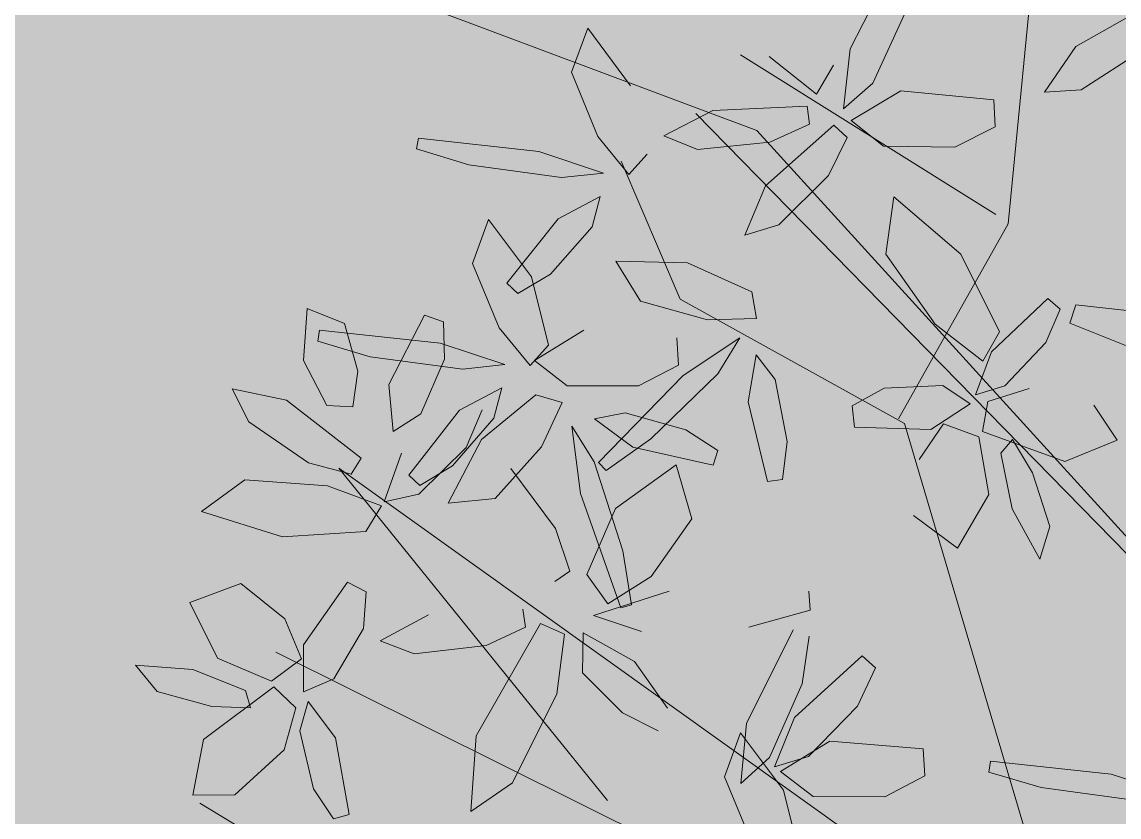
# Model space of a CAD drawing. Header units: inches. Extents: x 218980 to 233865, y 587194 to 599270.
# Drawn here: x 219147.164 to 219151.592, y 587366.149 to 587369.357 of the extents above; entities that cross this region are included whole.
import ezdxf

# ---------------------------------------------------------------- set-up
doc = ezdxf.new("R2010")
doc.units = ezdxf.units.IN
doc.header["$MEASUREMENT"] = 0
doc.linetypes.add('01', pattern=[0])
doc.layers.get('0').update_dxf_attribs({"lineweight": 0})
doc.layers.add('Minor Contour', color=250, linetype='Continuous', lineweight=0)
doc.layers.add('Proposed Urban Design', color=250, linetype='Continuous', lineweight=0)
doc.layers.add('Open Space Within Settlement Passive', color=7, linetype='01', lineweight=0, true_color=0xcbe279)

# ---------------------------------------------------------------- blocks, each defined once
blk = doc.blocks.new('tree2')
at = {"color": 44}
for p, q in [((325196.3759, 3048396.0655), (325196.4914, 3048397.2412)), ((325196.3265, 3048396.1031), (325195.2963, 3048396.7475)), ((325197.4634, 3048394.1139), (325195.1158, 3048396.5105)), ((325195.0532, 3048395.7627), (325194.8141, 3048396.3192)), ((325195.9332, 3048395.2795), (325196.3759, 3048396.0655)), ((325195.9579, 3048395.2607), (325195.0532, 3048395.7627)), ((325196.5911, 3048393.1216), (325195.9579, 3048395.2607)), ((325193.6755, 3048395.0805), (325196.3806, 3048393.1483)), ((325194.7601, 3048393.7395), (325193.6755, 3048395.0805)), ((325195.5435, 3048393.2831), (325193.4217, 3048394.3377)), ((325194.6093, 3048392.8247), (325193.1144, 3048393.7294))]:
    blk.add_line(p, q, dxfattribs=at)
at = {"color": 60}
for p, q in [((325195.7385, 3048396.772), (325195.9326, 3048397.1479)), ((325196.6492, 3048396.781), (325196.981, 3048396.9684)), ((325195.9665, 3048396.9295), (325195.8305, 3048396.634)), ((325194.6803, 3048396.8552), (325194.6144, 3048396.6777)), ((325194.8528, 3048396.6228), (325194.6803, 3048396.8552)), ((325196.5224, 3048396.597), (325196.6492, 3048396.781)), ((325195.4126, 3048396.7405), (325195.6024, 3048396.5887)), ((325195.7123, 3048396.5302), (325195.7385, 3048396.772)), ((325196.9171, 3048396.7651), (325196.6708, 3048396.6071)), ((325195.6024, 3048396.5887), (325195.6709, 3048396.7059)), ((325194.6144, 3048396.6777), (325194.7212, 3048396.4182)), ((325195.8305, 3048396.634), (325195.7123, 3048396.5302)), ((325195.743, 3048396.4829), (325195.9437, 3048396.6027)), ((325195.9437, 3048396.6027), (325196.3188, 3048396.5666)), ((325196.6708, 3048396.6071), (325196.5224, 3048396.597)), ((325196.3188, 3048396.5666), (325196.3242, 3048396.4569)), ((325194.9872, 3048396.4205), (325195.1844, 3048396.5226)), ((325195.1844, 3048396.5226), (325195.5648, 3048396.5403)), ((325195.5648, 3048396.5403), (325195.5752, 3048396.4679)), ((325195.3974, 3048396.2195), (325195.6731, 3048396.4642)), ((325195.5752, 3048396.4679), (325195.4144, 3048396.3952)), ((325195.6731, 3048396.4642), (325195.7268, 3048396.4146)), ((325195.8732, 3048396.3794), (325195.743, 3048396.4829)), ((325195.1233, 3048396.3661), (325194.9872, 3048396.4205)), ((325196.3242, 3048396.4569), (325196.1613, 3048396.375)), ((325193.9965, 3048396.4123), (325193.9895, 3048396.3682)), ((325194.483, 3048396.3574), (325193.9965, 3048396.4123)), ((325194.7212, 3048396.4182), (325194.8461, 3048396.2657)), ((325195.4144, 3048396.3952), (325195.1233, 3048396.3661)), ((325195.7268, 3048396.4146), (325195.6516, 3048396.2608)), ((325196.1613, 3048396.375), (325195.8732, 3048396.3794)), ((325193.9895, 3048396.3682), (325194.2006, 3048396.3042)), ((325194.7432, 3048396.2708), (325194.483, 3048396.3574)), ((325194.8461, 3048396.2657), (325194.9198, 3048396.347)), ((325194.2006, 3048396.3042), (325194.5743, 3048396.2524)), ((325194.5743, 3048396.2524), (325194.7432, 3048396.2708)), ((325195.6516, 3048396.2608), (325195.4506, 3048396.0615)), ((325195.3135, 3048396.0209), (325195.3974, 3048396.2195)), ((325194.7304, 3048396.1766), (325194.5601, 3048396.0865)), ((325194.6981, 3048396.0543), (325194.7304, 3048396.1766)), ((325195.9147, 3048396.1755), (325195.8832, 3048395.9438)), ((325196.1856, 3048395.9434), (325195.9147, 3048396.1755)), ((325194.2793, 3048396.0833), (325194.2143, 3048395.9054)), ((325194.453, 3048395.8518), (325194.2793, 3048396.0833)), ((325194.5601, 3048396.0865), (325194.3539, 3048395.8266)), ((325194.5297, 3048395.8629), (325194.6981, 3048396.0543)), ((325195.4506, 3048396.0615), (325195.3135, 3048396.0209)), ((325195.8832, 3048395.9438), (325196.0822, 3048395.6611)), ((325196.3409, 3048395.63), (325196.1856, 3048395.9434)), ((325194.2143, 3048395.9054), (325194.3224, 3048395.6465)), ((325194.7937, 3048395.9153), (325194.8934, 3048395.7543)), ((325195.083, 3048395.9089), (325194.7937, 3048395.9153)), ((325195.3418, 3048395.7924), (325195.083, 3048395.9089)), ((325194.3981, 3048395.7844), (325194.5297, 3048395.8629)), ((325194.5213, 3048395.5764), (325194.453, 3048395.8518)), ((325194.3539, 3048395.8266), (325194.3981, 3048395.7844)), ((325195.3608, 3048395.6843), (325195.3418, 3048395.7924)), ((325196.3085, 3048395.5494), (325196.5367, 3048395.7644)), ((325196.5367, 3048395.7644), (325196.5861, 3048395.7219)), ((325193.5328, 3048395.5142), (325193.548, 3048395.7251)), ((325193.548, 3048395.7251), (325193.6983, 3048395.6643)), ((325194.8934, 3048395.7543), (325195.1637, 3048395.6794)), ((325196.5861, 3048395.7219), (325196.5282, 3048395.5877)), ((325196.6249, 3048395.6659), (325196.6488, 3048395.7394)), ((325196.6488, 3048395.7394), (325196.9041, 3048395.7109)), ((325193.8771, 3048395.4186), (325194.0211, 3048395.6979)), ((325194.0211, 3048395.6979), (325194.0976, 3048395.6702)), ((325194.0976, 3048395.6702), (325194.1016, 3048395.5206)), ((325195.1637, 3048395.6794), (325195.3608, 3048395.6843)), ((325193.5977, 3048395.6368), (325193.5909, 3048395.5927)), ((325194.0846, 3048395.5845), (325193.5977, 3048395.6368)), ((325193.6983, 3048395.6643), (325193.7515, 3048395.4724)), ((325194.3224, 3048395.6465), (325194.4481, 3048395.4947)), ((325194.4649, 3048395.5142), (325194.6639, 3048395.6367)), ((325196.0822, 3048395.6611), (325196.274, 3048395.512)), ((325196.274, 3048395.512), (325196.3409, 3048395.63)), ((325197.1483, 3048395.4554), (325196.6249, 3048395.6659)), ((325193.5909, 3048395.5927), (325193.8025, 3048395.5298)), ((325194.3452, 3048395.4992), (325194.0846, 3048395.5845)), ((325195.0395, 3048395.6058), (325195.0464, 3048395.4962)), ((325195.2936, 3048395.6063), (325195.0655, 3048395.454)), ((325195.2044, 3048395.4616), (325195.2936, 3048395.6063)), ((325196.5282, 3048395.5877), (325196.3628, 3048395.4128)), ((325194.4481, 3048395.4947), (325194.5213, 3048395.5764)), ((325195.3601, 3048395.5383), (325195.3267, 3048395.3486)), ((325195.4368, 3048395.4378), (325195.3601, 3048395.5383)), ((325196.2452, 3048395.3762), (325196.3085, 3048395.5494)), ((325193.6275, 3048395.3338), (325193.5328, 3048395.5142)), ((325193.8025, 3048395.5298), (325194.1763, 3048395.48)), ((325194.1016, 3048395.5206), (325194.007, 3048395.2994)), ((325194.1763, 3048395.48), (325194.3452, 3048395.4992)), ((325194.5966, 3048395.4124), (325194.4649, 3048395.5142)), ((325195.0464, 3048395.4962), (325194.8847, 3048395.412)), ((325193.7515, 3048395.4724), (325193.732, 3048395.328)), ((325195.0655, 3048395.454), (325194.7235, 3048395.1036)), ((325194.9342, 3048395.1985), (325195.2044, 3048395.4616)), ((325193.895, 3048395.2288), (325193.8771, 3048395.4186)), ((325194.3329, 3048395.405), (325194.163, 3048395.314)), ((325194.3013, 3048395.2825), (325194.3329, 3048395.405)), ((325194.8847, 3048395.412), (325194.5966, 3048395.4124)), ((325195.4846, 3048395.1874), (325195.4368, 3048395.4378)), ((325195.7467, 3048395.3313), (325195.8764, 3048395.403)), ((325195.8764, 3048395.403), (325196.1124, 3048395.414)), ((325196.1124, 3048395.414), (325196.2234, 3048395.34)), ((325196.3628, 3048395.4128), (325196.2452, 3048395.3762)), ((325196.2938, 3048395.3488), (325196.4617, 3048395.4021)), ((325193.2457, 3048395.4002), (325193.4644, 3048395.3546)), ((325193.3125, 3048395.2673), (325193.2457, 3048395.4002)), ((325194.4707, 3048395.3764), (325194.2515, 3048395.1961)), ((325194.576, 3048395.3454), (325194.4707, 3048395.3764)), ((325193.4644, 3048395.3546), (325193.7656, 3048395.1212)), ((325193.732, 3048395.328), (325193.6275, 3048395.3338)), ((325194.163, 3048395.314), (325193.9582, 3048395.0529)), ((325194.2542, 3048395.3162), (325194.1893, 3048395.1644)), ((325194.493, 3048395.1666), (325194.576, 3048395.3454)), ((325195.3267, 3048395.3486), (325195.4053, 3048395.0262)), ((325195.7559, 3048395.2464), (325195.7467, 3048395.3313)), ((325196.2234, 3048395.34), (325196.0644, 3048395.2369)), ((325196.2722, 3048395.2286), (325196.2938, 3048395.3488)), ((325196.7226, 3048395.3343), (325196.816, 3048395.1935)), ((325194.007, 3048395.2994), (325193.895, 3048395.2288)), ((325194.1339, 3048395.0902), (325194.3013, 3048395.2825)), ((325194.8307, 3048395.3041), (325194.7065, 3048395.28)), ((325194.7065, 3048395.28), (325194.8617, 3048395.1658)), ((325195.0763, 3048395.2357), (325194.8307, 3048395.3041)), ((325193.5535, 3048395.1014), (325193.3125, 3048395.2673)), ((325194.6161, 3048395.2505), (325194.6513, 3048394.9786)), ((325194.7062, 3048395.1064), (325194.6161, 3048395.2505)), ((325195.2042, 3048395.1513), (325195.0763, 3048395.2357)), ((325196.0644, 3048395.2369), (325195.7559, 3048395.2464)), ((325196.0168, 3048395.1157), (325196.116, 3048395.2598)), ((325196.116, 3048395.2598), (325196.2578, 3048395.2075)), ((325196.6046, 3048395.1074), (325196.2722, 3048395.2286)), ((325194.2515, 3048395.1961), (325194.1173, 3048394.9397)), ((325194.754, 3048395.071), (325194.9342, 3048395.1985)), ((325195.4657, 3048395.0353), (325195.4846, 3048395.1874)), ((325196.2578, 3048395.2075), (325196.2989, 3048394.9747)), ((325196.3933, 3048395.1962), (325196.3468, 3048395.1408)), ((325196.4745, 3048395.0617), (325196.3933, 3048395.1962)), ((325196.816, 3048395.1935), (325196.6046, 3048395.1074)), ((325193.8588, 3048394.9443), (325193.929, 3048395.1414)), ((325194.1893, 3048395.1644), (325193.9977, 3048394.9755)), ((325194.3058, 3048394.9576), (325194.493, 3048395.1666)), ((325194.8617, 3048395.1658), (325195.1855, 3048395.0932)), ((325195.1855, 3048395.0932), (325195.2042, 3048395.1513)), ((325196.3468, 3048395.1408), (325196.3919, 3048394.9161)), ((325193.7247, 3048395.0557), (325193.5535, 3048395.1014)), ((325193.7656, 3048395.1212), (325193.7247, 3048395.0557)), ((325194.822, 3048394.7474), (325194.7062, 3048395.1064)), ((325194.7235, 3048395.1036), (325194.754, 3048395.071)), ((325194.7923, 3048394.9181), (325195.0367, 3048395.0939)), ((325195.0367, 3048395.0939), (325195.0999, 3048394.8764)), ((325193.9582, 3048395.0529), (325194.0026, 3048395.011)), ((325194.0026, 3048395.011), (325194.1339, 3048395.0902)), ((325194.5495, 3048394.8367), (325194.3696, 3048395.079)), ((325196.5449, 3048394.8452), (325196.4745, 3048395.0617)), ((325193.1213, 3048394.9063), (325193.2968, 3048395.0339)), ((325193.2968, 3048395.0339), (325193.6292, 3048395.0087)), ((325193.6292, 3048395.0087), (325193.848, 3048394.9291)), ((325195.4053, 3048395.0262), (325195.4657, 3048395.0353)), ((325193.9977, 3048394.9755), (325193.8588, 3048394.9443)), ((325194.6513, 3048394.9786), (325194.8135, 3048394.5166)), ((325196.2989, 3048394.9747), (325196.1724, 3048394.7583)), ((325193.848, 3048394.9291), (325193.7839, 3048394.8253)), ((325194.1173, 3048394.9397), (325194.3058, 3048394.9576)), ((325194.6765, 3048394.6514), (325194.7923, 3048394.9181)), ((325196.3919, 3048394.9161), (325196.5042, 3048394.7132)), ((325193.4479, 3048394.8036), (325193.1213, 3048394.9063)), ((325195.0999, 3048394.8764), (325194.9356, 3048394.644)), ((325196.1724, 3048394.7583), (325195.9947, 3048394.8891)), ((325193.7839, 3048394.8253), (325193.4479, 3048394.8036)), ((325194.6073, 3048394.6646), (325194.5495, 3048394.8367)), ((325196.5042, 3048394.7132), (325196.5449, 3048394.8452)), ((325194.8563, 3048394.5294), (325194.822, 3048394.7474)), ((325194.5469, 3048394.6234), (325194.6073, 3048394.6646)), ((325194.7604, 3048394.5335), (325194.6765, 3048394.6514)), ((325193.0737, 3048394.5385), (325193.2803, 3048394.6158)), ((325193.2803, 3048394.6158), (325193.4579, 3048394.4734)), ((325193.5335, 3048394.3673), (325193.71, 3048394.6205)), ((325193.71, 3048394.6205), (325193.7862, 3048394.5817)), ((325194.9356, 3048394.644), (325194.7604, 3048394.5335)), ((325193.7862, 3048394.5817), (325193.7753, 3048394.4339)), ((325194.7028, 3048394.4861), (325195.0081, 3048394.5844)), ((325195.5722, 3048394.5845), (325195.5775, 3048394.5074)), ((325193.1857, 3048394.3143), (325193.0737, 3048394.5385)), ((325194.8135, 3048394.5166), (325194.8563, 3048394.5294)), ((325193.4579, 3048394.4734), (325193.5244, 3048394.3116)), ((325193.8419, 3048394.3842), (325194.0377, 3048394.489)), ((325194.4178, 3048394.5119), (325194.4292, 3048394.4397)), ((325194.8963, 3048394.4219), (325194.7028, 3048394.4861)), ((325195.5775, 3048394.5074), (325195.3301, 3048394.4385)), ((325193.7753, 3048394.4339), (325193.6555, 3048394.2303)), ((325194.2293, 3048394.0011), (325194.4891, 3048394.4542)), ((325194.4292, 3048394.4397), (325194.2694, 3048394.3648)), ((325194.4891, 3048394.4542), (325194.5857, 3048394.4111)), ((325195.3199, 3048394.0501), (325195.5088, 3048394.4286)), ((325193.9788, 3048394.3316), (325193.8419, 3048394.3842)), ((325194.5857, 3048394.4111), (325194.5558, 3048394.17)), ((325194.6618, 3048394.4164), (325194.6591, 3048394.2545)), ((325194.868, 3048394.3006), (325194.6618, 3048394.4164)), ((325195.5729, 3048394.4029), (325195.5457, 3048394.2107)), ((325193.5328, 3048394.1778), (325193.5335, 3048394.3673)), ((325194.2694, 3048394.3648), (325193.9788, 3048394.3316)), ((325193.4031, 3048394.2215), (325193.1857, 3048394.3143)), ((325193.5244, 3048394.3116), (325193.4031, 3048394.2215)), ((325195.0011, 3048394.1118), (325194.868, 3048394.3006)), ((325195.5148, 3048394.075), (325195.787, 3048394.3236)), ((325195.787, 3048394.3236), (325195.8414, 3048394.2747)), ((325192.8545, 3048394.2853), (325192.9428, 3048394.1791)), ((325193.0858, 3048394.2684), (325192.8545, 3048394.2853)), ((325193.2986, 3048394.1833), (325193.0858, 3048394.2684)), ((325194.6591, 3048394.2545), (325194.8199, 3048394.0932)), ((325195.8414, 3048394.2747), (325195.7684, 3048394.1199)), ((325193.6555, 3048394.2303), (325193.5328, 3048394.1778)), ((325195.5457, 3048394.2107), (325195.4138, 3048393.9134)), ((325192.9428, 3048394.1791), (325193.1625, 3048394.1197)), ((325193.1297, 3048393.9857), (325193.4129, 3048394.1978)), ((325193.3196, 3048394.1141), (325193.2986, 3048394.1833)), ((325193.4129, 3048394.1978), (325193.5017, 3048394.114)), ((325194.5558, 3048394.17), (325194.3762, 3048393.8115)), ((325193.1625, 3048394.1197), (325193.3196, 3048394.1141)), ((325193.5176, 3048394.0213), (325193.5512, 3048394.1398)), ((325193.5512, 3048394.1398), (325193.6616, 3048393.9921)), ((325195.7684, 3048394.1199), (325195.5702, 3048393.9178)), ((325193.5017, 3048394.114), (325193.4546, 3048393.9443)), ((325194.8199, 3048394.0932), (325194.9647, 3048394.0215)), ((325195.4336, 3048393.8753), (325195.5148, 3048394.075)), ((325195.2971, 3048393.8079), (325195.3199, 3048394.0501)), ((325193.0862, 3048393.7617), (325193.1297, 3048393.9857)), ((325193.5737, 3048393.7872), (325193.5176, 3048394.0213)), ((325193.6616, 3048393.9921), (325193.717, 3048393.6834)), ((325194.2086, 3048393.6956), (325194.2293, 3048394.0011)), ((325195.2966, 3048394.0127), (325195.2317, 3048393.8348)), ((325195.4704, 3048393.7813), (325195.2966, 3048394.0127)), ((325193.4546, 3048393.9443), (325193.2553, 3048393.7629)), ((325195.4583, 3048393.8574), (325195.6573, 3048393.9799)), ((325195.6573, 3048393.9799), (325196.0329, 3048393.949)), ((325196.0329, 3048393.949), (325196.0398, 3048393.8394)), ((325195.4138, 3048393.9134), (325195.2971, 3048393.8079)), ((325195.5702, 3048393.9178), (325195.4336, 3048393.8753)), ((325196.3047, 3048393.8987), (325196.2979, 3048393.8546)), ((325196.7915, 3048393.8464), (325196.3047, 3048393.8987)), ((325195.59, 3048393.7556), (325195.4583, 3048393.8574)), ((325196.2979, 3048393.8546), (325196.5094, 3048393.7917)), ((325194.3762, 3048393.8115), (325194.2086, 3048393.6956)), ((325195.2317, 3048393.8348), (325195.3398, 3048393.576)), ((325196.0398, 3048393.8394), (325195.8781, 3048393.7552)), ((325193.2553, 3048393.7629), (325193.0862, 3048393.7617)), ((325193.6544, 3048393.6654), (325193.5737, 3048393.7872)), ((325195.5387, 3048393.5058), (325195.4704, 3048393.7813)), ((325196.5094, 3048393.7917), (325196.8833, 3048393.7419)), ((325195.8781, 3048393.7552), (325195.59, 3048393.7556)), ((325193.717, 3048393.6834), (325193.6544, 3048393.6654))]:
    blk.add_line(p, q, dxfattribs=at)
at = {"color": 62}
blk.add_line((325197.0521, 3048393.7611), (325196.7915, 3048393.8464), dxfattribs=at)

msp = doc.modelspace()

# ---------------------------------------------------------------- hatches: boundary and pattern name
at = {"layer": 'Open Space Within Settlement Passive'}
h = msp.add_hatch(color=256, dxfattribs=at)
h.dxf.hatch_style = 1
edge = h.paths.add_edge_path()
edge.add_line((219140.1813, 587431.4932), (219143.0784, 587435.3559))
edge.add_line((219143.0784, 587435.3559), (219151.218, 587438.253))
edge.add_line((219151.218, 587438.253), (219159.3576, 587437.5632))
edge.add_line((219159.3576, 587437.5632), (219166.2556, 587437.0114))
edge.add_line((219166.2556, 587437.0114), (219169.4286, 587436.1837))
edge.add_line((219169.4286, 587436.1837), (219170.8082, 587435.08))
edge.add_line((219170.8082, 587435.08), (219170.9462, 587433.5625))
edge.add_line((219170.9462, 587433.5625), (219170.1184, 587432.183))
edge.add_line((219170.1184, 587432.183), (219173.6324, 587427.9175))
edge.add_line((219173.6324, 587427.9175), (219176.1502, 587431.8983))
edge.add_line((219176.1502, 587431.8983), (219176.6111, 587433.0469))
edge.add_spline(control_points=[(219176.6111, 587433.0469), (219176.3613, 587433.1191), (219175.6676, 587433.3195), (219174.1382, 587433.4716), (219172.0815, 587434.0898), (219171.3911, 587437.305), (219165.4199, 587437.5801), (219159.6056, 587438.2803), (219153.4487, 587438.9147), (219148.6198, 587438.209), (219145.1139, 587436.5719), (219141.5704, 587435.7533), (219137.4173, 587435.9902), (219133.079, 587433.239), (219127.956, 587431.3273), (219123.2153, 587429.6453), (219119.0486, 587426.1485), (219118.4458, 587422.5345), (219118.2646, 587420.3876)], knot_values=[1.689723, 1.689723, 1.689723, 1.689723, 2.465795, 3.84489, 6.409217, 8.035211, 12.713169, 20.89333, 27.373534, 30.788262, 35.429791, 38.892399, 41.604678, 47.675557, 53.577853, 58.134193, 62.766609, 68.949421, 68.949421, 68.949421, 68.949421], degree=3, periodic=0)
edge.add_arc((219113.1803, 587420.797), 5.1008, 329.1527, 355.3962, ccw=False)
edge.add_spline(control_points=[(219117.5595, 587418.1816), (219117.311, 587417.9981), (219117.0592, 587417.8148), (219115.6155, 587416.7779), (219114.3612, 587415.9315), (219113.0734, 587415.1182)], knot_values=[62.991537, 62.991537, 62.991537, 62.991537, 63.687297, 63.687297, 66.933803, 66.933803, 66.933803, 66.933803], degree=3, periodic=0)
edge.add_line((219113.0734, 587415.1182), (219108.8316, 587410.2457))
edge.add_line((219108.8316, 587410.2457), (219121.3858, 587418.3851))
edge.add_line((219121.3858, 587418.3851), (219131.043, 587423.2135))
edge.add_line((219131.043, 587423.2135), (219134.492, 587425.6967))
edge.add_line((219134.492, 587425.6967), (219140.1813, 587431.4932))
h.paths.add_polyline_path([(219167.2951, 587417.8975), (219173.6324, 587427.9175), (219170.1184, 587432.183), (219163.4964, 587430.1136), (219154.9429, 587426.8027), (219154.529, 587426.8027), (219150.3903, 587423.0779), (219146.6654, 587418.9392), (219143.3543, 587412.5933), (219140.8711, 587407.7648), (219135.2147, 587395.7627), (219132.4555, 587386.1058), (219131.9037, 587381.6912), (219131.076, 587374.3796), (219131.076, 587366.6541), (219131.9848, 587356.7714), (219166.1553, 587359.2846), (219162.8952, 587373.5746), (219158.7677, 587371.9078, -0.088747), (219150.1499, 587370.0999), (219140.8439, 587369.823), (219139.516, 587379.6903), (219140.486, 587385.3884), (219147.8816, 587387.207), (219154.8229, 587390.2764), (219147.9853, 587398.8492), (219158.4472, 587408.2903)])

# ---------------------------------------------------------------- linework, layer by layer
at = {"layer": 'Minor Contour'}
msp.add_lwpolyline([(219116.92, 587353.112), (219122.227, 587357.414), (219124.6693, 587360.741), (219127.2901, 587364.0132), (219129.659, 587367.1344), (219133.3887, 587369.6011), (219137.0651, 587370.5282), (219141.0024, 587369.8132), (219144.282, 587369.879), (219147.5526, 587369.8847), (219150.1298, 587368.9194), (219152.6353, 587366.1666), (219155.6778, 587365.7375), (219158.3981, 587366.0951), (219162.769, 587367.558), (219162.837, 587367.709), (219168.23, 587369.71), (219177.706, 587372.456), (219177.747, 587372.482), (219186.507, 587376.76), (219188.3434, 587378.5793), (219189.7704, 587380.9085)], dxfattribs=at)

# ---------------------------------------------------------------- block references
at = {"layer": 'Proposed Urban Design'}
msp.add_blockref('tree2', (-106045.2323, -2461027.5237), dxfattribs=at)

doc.saveas('drawing.dxf')
